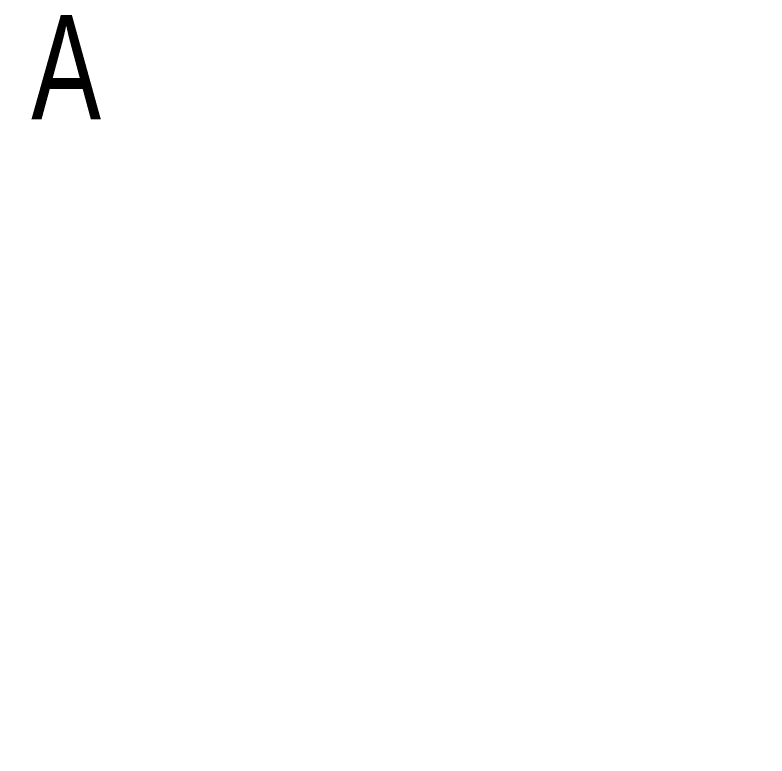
# Model space of a CAD drawing. Header units: millimetres. Extents: x 12 to 854, y 4 to 555.
# Drawn here: x 185.24 to 230.97, y 174.33 to 219.41 of the extents above; entities that cross this region are included whole.
import ezdxf

# ---------------------------------------------------------------- set-up
doc = ezdxf.new("R2010")
doc.units = ezdxf.units.MM
doc.linetypes.add('CENTER', pattern=[10.16, 6.35, -1.27, 1.27, -1.27])
doc.layers.add('DEFAULT_1', color=7, linetype='CENTER')
doc.styles.add('SLDTEXTSTYLE2', font='TXT', dxfattribs={"width": 0.75})
doc.dimstyles.new('SLDDIMSTYLE0', dxfattribs={"dimtxt": 6.614583, "dimasz": 3.556, "dimexe": 0, "dimexo": 0.0625, "dimgap": 1.653646, "dimtad": 1, "dimdec": 0, "dimlfac": 3, "dimrnd": 1e-09, "dimzin": 12, "dimdsep": 46, "dimtxsty": 'SLDTEXTSTYLE2', "dimblk1": 'CLOSED', "dimblk2": 'CLOSED', "dimsah": 1, "dimcen": 0.09, "dimadec": 0, "dimazin": 3, "dimtfac": 1, "dimtdec": 0, "dimtofl": 0, "dimtmove": 0, "dimatfit": 3, "dimldrblk": 'CLOSED', "dimfxl": 1, "dimfrac": 2, "dimtolj": 1, "dimtzin": 12, "dimarcsym": 0})

# ---------------------------------------------------------------- blocks, each defined once
blk = doc.blocks.new('_Closed')
at = {"color": 0, "linetype": 'ByBlock', "lineweight": -2}
for p, q in [((-1, 0.166667), (0, 0)), ((-1, 0.166667), (-1, -0.166667)), ((0, 0), (-1, -0.166667)), ((0, 0), (-1, 0))]:
    blk.add_line(p, q, dxfattribs=at)
blk = doc.blocks.new('_D_4')
at = {"layer": 'DEFAULT_1'}
for p, q in [((160.565, 183.503), (158.553, 183.503)), ((158.553, 183.503), (158.553, 172.993)), ((177.664, 183.503), (179.676, 183.503)), ((179.676, 183.503), (179.676, 172.993)), ((158.553, 172.993), (160.565, 172.993)), ((179.676, 172.993), (177.664, 172.993)), ((107.256, 145.679), (107.256, 172.651)), ((230.973, 145.679), (230.973, 172.651)), ((230.973, 171.651), (107.256, 171.651))]:
    blk.add_line(p, q, dxfattribs=at)
at = {"layer": 'DEFAULT_1', "xscale": 3.556, "yscale": 3.556, "rotation": 180}
blk.add_blockref('_Closed', (107.256, 171.651), dxfattribs=at)
at = {"layer": 'DEFAULT_1', "xscale": 3.556, "yscale": 3.556}
blk.add_blockref('_Closed', (230.973, 171.651), dxfattribs=at)
at = {"layer": 'DEFAULT_1', "char_height": 6.6146, "attachment_point": 1, "style": 'SLDTEXTSTYLE2'}
for s, insert in [('371', (161.783, 193.371)), ('14.6', (160.565, 181.519))]:
    blk.add_mtext(s, dxfattribs=dict(at, insert=insert))

msp = doc.modelspace()

# ---------------------------------------------------------------- texts
at = {"color": 7, "linetype": 'Continuous', "insert": (186.226, 219.408), "char_height": 6.35, "attachment_point": 1, "style": 'SLDTEXTSTYLE2'}
msp.add_mtext('A', dxfattribs=at)

# ---------------------------------------------------------------- dimensions: what is measured, and where the dimension line sits
at = {"layer": 'DEFAULT_1'}
dim = msp.add_linear_dim(base=(107.256, 171.651), p1=(230.973, 144.679), p2=(107.256, 144.679), dimstyle='SLDDIMSTYLE0', dxfattribs=at)
dim.commit()
dim.dimension.update_dxf_attribs({"geometry": '_D_4', "text_midpoint": (169.114, 171.651), "dimtype": 160})

doc.saveas('drawing.dxf')
